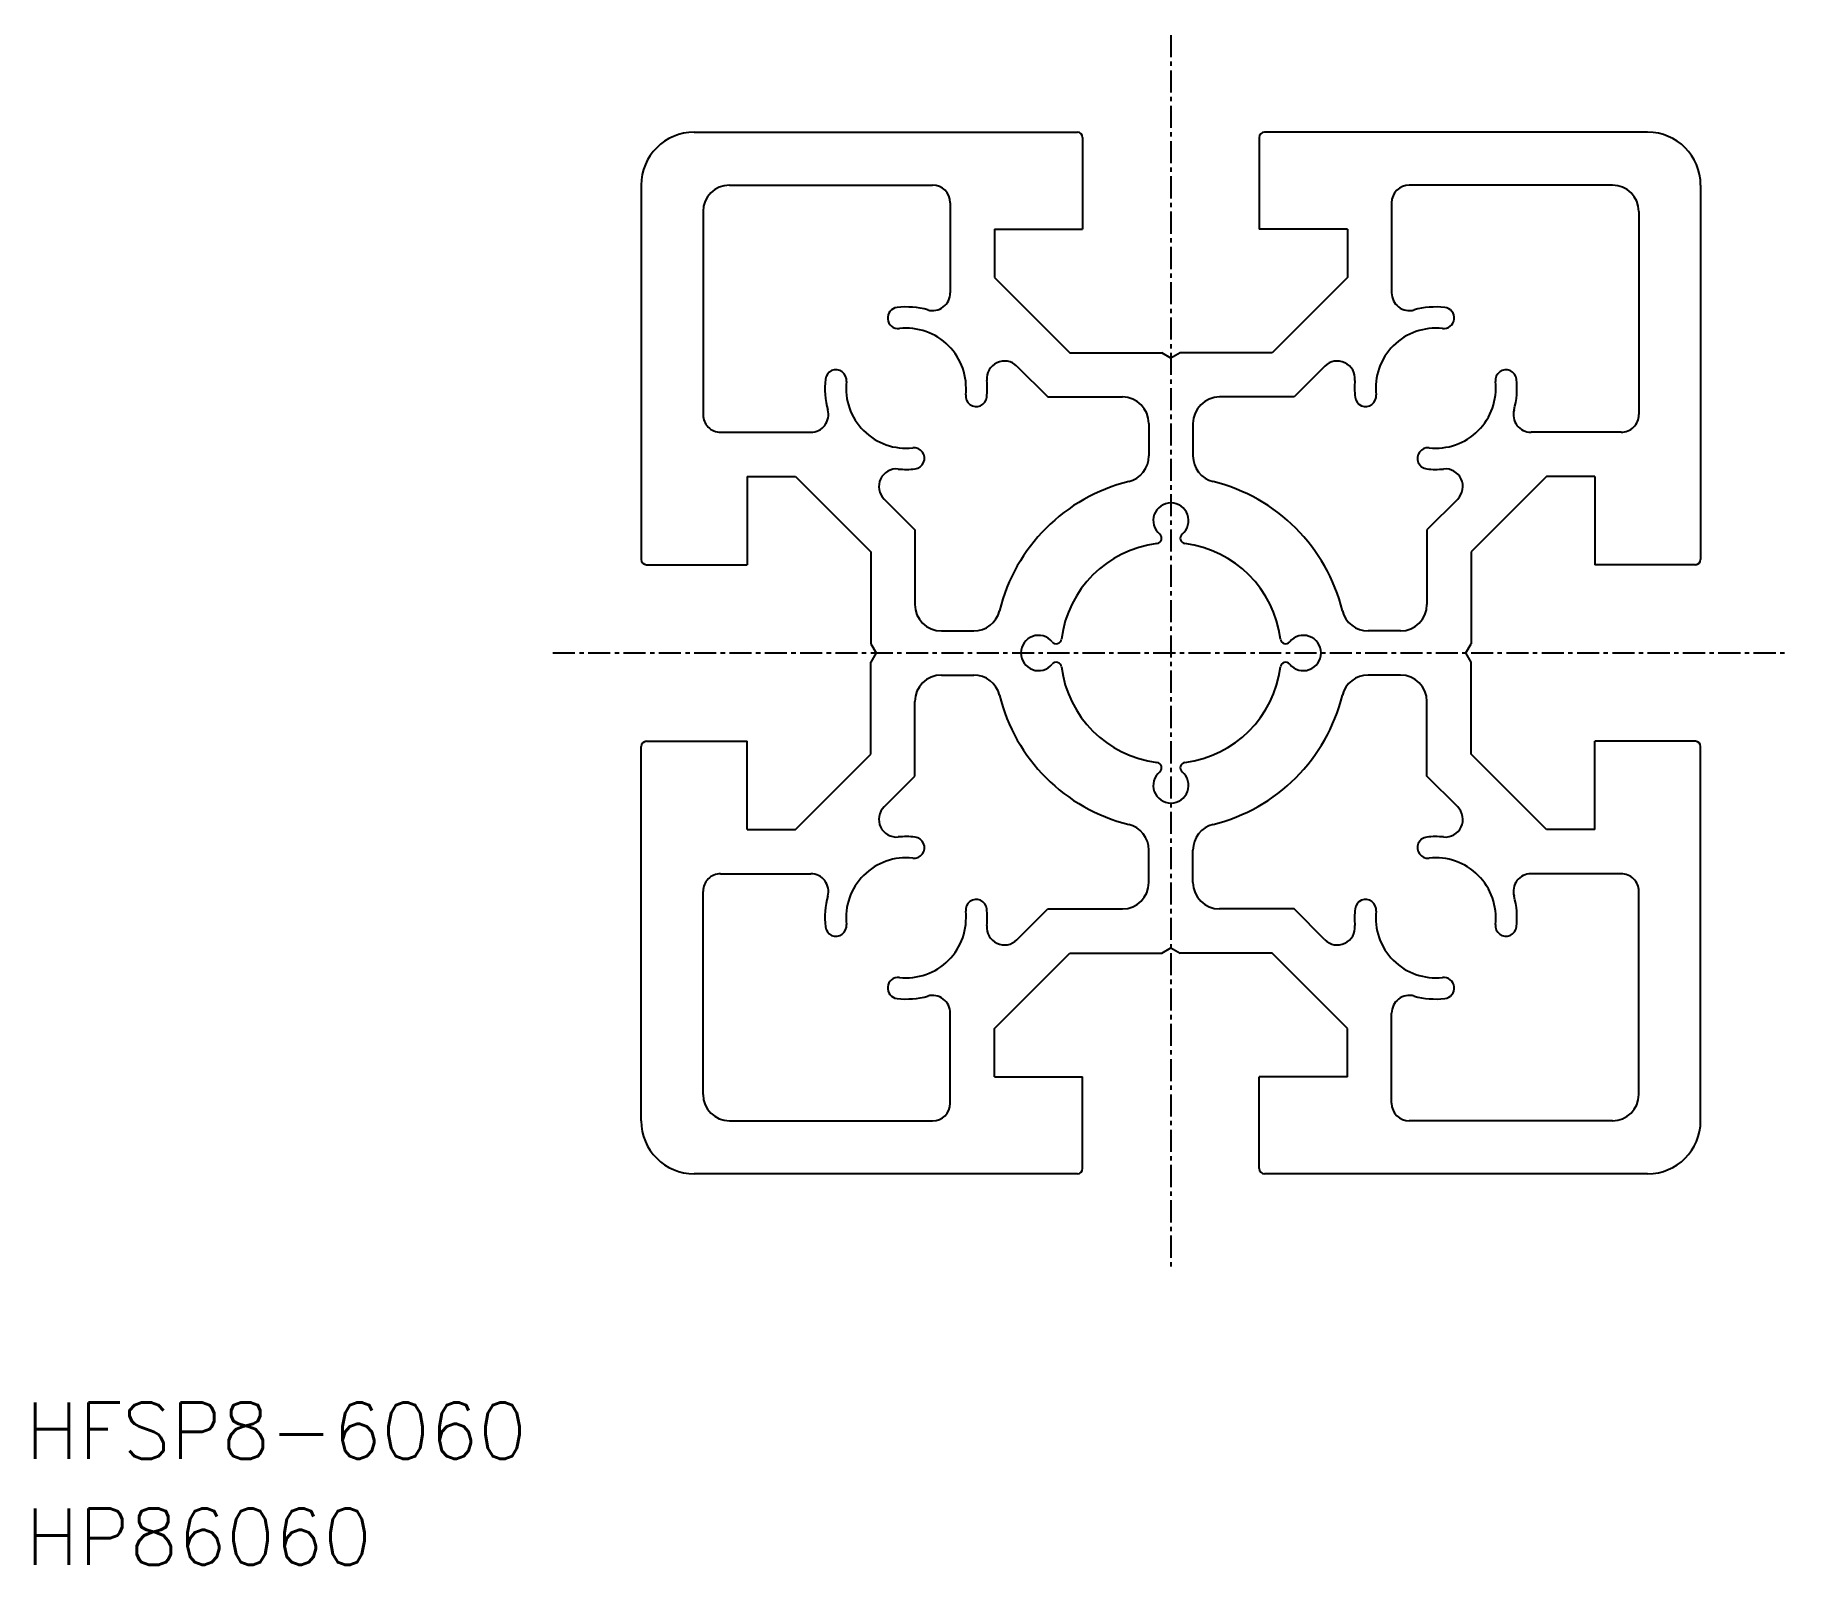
# Model space of a CAD drawing. Extents: x -64.3 to 35, y -51.7 to 35.
import ezdxf

# ---------------------------------------------------------------- set-up
doc = ezdxf.new("R2010")
doc.units = 0
doc.linetypes.add('CENTER', pattern=[2, 1.25, -0.25, 0.25, -0.25])
doc.layers.get('0').update_dxf_attribs({"linetype": 'CONTINUOUS'})
doc.layers.add('CENTER', color=1, linetype='CENTER')
doc.styles.get("Standard").update_dxf_attribs({"font": 'txt.shx', "bigfont": 'bigfont.shx'})

msp = doc.modelspace()

# ---------------------------------------------------------------- linework, layer by layer
at = {"color": 7, "linetype": 'CONTINUOUS'}
for p, q in [((-26.999998, 29.5), (-5.299998, 29.5)), ((-4.999998, 29.2), (-4.999998, 24)), ((4.999992, 29.2), (4.999992, 24)), ((26.999992, 29.5), (5.299992, 29.5)), ((-29.999998, 26.5), (-29.999998, 5.3)), ((-24.999998, 26.5), (-13.499998, 26.5)), ((24.999983, 26.5), (13.499983, 26.5)), ((29.999992, 26.5), (29.999992, 5.29999)), ((-26.499998, 25), (-26.499998, 13.499999)), ((-12.499998, 25.5), (-12.499998, 20.39537)), ((12.499983, 25.5), (12.499983, 20.39537)), ((26.499983, 25), (26.499983, 13.499999)), ((-9.999998, 24), (-9.999998, 21.267786)), ((-9.999998, 24), (-4.999998, 24)), ((9.999992, 24), (4.999992, 24)), ((9.999992, 24), (9.999992, 21.267786)), ((-9.999998, 21.267786), (-5.732227, 17)), ((9.999992, 21.267786), (5.732221, 17)), ((-5.732227, 17), (-0.519612, 17)), ((0, 16.700002), (-0.519612, 17)), ((0.519612, 17), (0, 16.700002)), ((5.732221, 17), (0.519612, 17)), ((-8.718662, 16.243797), (-6.974871, 14.5)), ((8.718646, 16.243797), (6.974856, 14.5)), ((-6.974871, 14.5), (-2.750008, 14.5)), ((6.974856, 14.5), (2.749992, 14.5)), ((-1.250008, 13), (-1.250008, 11.166354)), ((1.249992, 13), (1.249992, 11.166354)), ((-25.499998, 12.499999), (-20.395361, 12.500001)), ((25.499982, 12.499999), (20.395346, 12.500001)), ((-24.000008, 10), (-21.267794, 10)), ((-24.000008, 10), (-24.000008, 5)), ((-21.267794, 10), (-17.000008, 5.732229)), ((21.267778, 9.99999), (16.999992, 5.732219)), ((23.999992, 9.99999), (21.267778, 9.99999)), ((23.999992, 9.99999), (23.999992, 4.99999)), ((-16.243779, 8.718669), (-14.500008, 6.974899)), ((16.243764, 8.718669), (14.499992, 6.974899)), ((-14.500008, 6.974899), (-14.500008, 2.75)), ((14.499992, 6.974899), (14.499992, 2.75)), ((-29.699998, 5), (-24.000008, 5)), ((-17.000008, 5.732229), (-17.000008, 0.519619)), ((16.999992, 5.732219), (16.999992, 0.519604)), ((29.699992, 4.99999), (23.999992, 4.99999)), ((-13.000008, 1.25), (-11.166356, 1.25)), ((12.999992, 1.25), (11.16634, 1.25)), ((-17.000008, 0.519619), (-16.700009, 0.000007)), ((-16.700009, 0.000007), (-17.000008, -0.519605)), ((16.699994, -0.000008), (16.999992, 0.519604)), ((-17.000008, -5.73222), (-17.000008, -0.519605)), ((16.999992, -0.51962), (16.699994, -0.000008)), ((16.999992, -5.732229), (16.999992, -0.51962)), ((-13.000008, -1.25), (-11.166356, -1.25)), ((12.999992, -1.25), (11.16634, -1.25)), ((-14.500008, -6.974899), (-14.500008, -2.75)), ((14.499992, -6.974899), (14.499992, -2.75)), ((-29.999998, -26.499995), (-29.999998, -5.299991)), ((-29.699998, -4.999991), (-24.000008, -4.999991)), ((-24.000008, -9.999991), (-24.000008, -4.999991)), ((-21.267794, -9.999991), (-17.000008, -5.73222)), ((21.267778, -10), (16.999992, -5.732229)), ((23.999992, -10), (23.999992, -5)), ((29.699992, -5), (23.999992, -5)), ((29.999992, -26.499995), (29.999992, -5.3)), ((-16.243779, -8.718669), (-14.500008, -6.974899)), ((16.243764, -8.718669), (14.499992, -6.974899)), ((-24.000008, -9.999991), (-21.267794, -9.999991)), ((23.999992, -10), (21.267778, -10)), ((-1.250008, -13), (-1.250008, -11.166354)), ((1.249992, -13), (1.249992, -11.166354)), ((-25.499998, -12.5), (-20.395361, -12.500001)), ((25.499982, -12.5), (20.395346, -12.500001)), ((-26.499998, -25), (-26.499998, -13.5)), ((26.499983, -25), (26.499983, -13.5)), ((-8.718662, -16.243798), (-6.974871, -14.5)), ((-6.974871, -14.5), (-2.750008, -14.5)), ((6.974856, -14.5), (2.749992, -14.5)), ((8.718646, -16.243798), (6.974856, -14.5)), ((-0.519627, -17), (-0.000015, -16.700002)), ((-0.000015, -16.700002), (0.519597, -17)), ((-10.000008, -21.267786), (-5.732237, -17)), ((-5.732237, -17), (-0.519627, -17)), ((5.732212, -17), (0.519597, -17)), ((9.999983, -21.267786), (5.732212, -17)), ((-12.499998, -25.5), (-12.499998, -20.39537)), ((12.499983, -25.5), (12.499983, -20.39537)), ((-10.000008, -24), (-10.000008, -21.267786)), ((9.999983, -24), (9.999983, -21.267786)), ((-10.000008, -24), (-5.000008, -24)), ((-5.000008, -29.199995), (-5.000008, -24)), ((9.999983, -24), (4.999983, -24)), ((4.999983, -29.199995), (4.999983, -24)), ((-24.999998, -26.5), (-13.499998, -26.5)), ((24.999983, -26.5), (13.499983, -26.5)), ((-5.300008, -29.499995), (-26.999998, -29.499995)), ((26.999992, -29.499995), (5.299983, -29.499995))]:
    msp.add_line(p, q, dxfattribs=at)
for centre, radius, start, end in [((-26.999998, 26.5), 3, 90, 180), ((-5.299998, 29.2), 0.3, 0, 90), ((5.299992, 29.2), 0.3, 90, 180), ((26.999992, 26.5), 3, 0, 90), ((-24.999998, 25), 1.5, 90, 180), ((-13.499998, 25.5), 1, 0, 90), ((13.499983, 25.5), 1, 90, 180), ((24.999983, 25), 1.5, 0, 90), ((-13.499998, 20.39537), 1, 254.463262, 0), ((13.499983, 20.39537), 1, 180, 285.536738), ((-15.444017, 18.975281), 0.599998, 96.373315, 276.373176), ((-14.999993, 15), 4.6, 74.463262, 96.373315), ((14.999977, 15), 4.6, 83.626685, 105.536738), ((15.444002, 18.975281), 0.599998, 263.626824, 83.626685), ((-15.000003, 15.000003), 3.4, 353.626933, 96.373176), ((14.999988, 15.000003), 3.4, 83.626824, 186.373067), ((-18.975283, 15.444016), 0.59999, 353.626658, 173.626813), ((-9.42577, 15.536692), 1, 44.99989, 185.499546), ((9.425755, 15.536692), 1, 354.500454, 135.00011), ((18.975267, 15.444016), 0.59999, 6.373187, 186.373342), ((-14.999993, 15), 4.6, 173.626813, 195.53678), ((-15.000014, 14.999991), 3.4, 173.626658, 276.373233), ((-14.999993, 15), 4.6, 353.626957, 5.499546), ((14.999977, 15), 4.6, 174.500454, 186.373043), ((14.999999, 14.999991), 3.4, 263.626767, 6.373342), ((14.999977, 15), 4.6, 344.46322, 6.373187), ((-11.024717, 14.555995), 0.600005, 173.626933, 353.626957), ((-2.750008, 13), 1.5, 0, 90), ((2.749992, 13), 1.5, 90, 180), ((11.024702, 14.555995), 0.600005, 186.373043, 6.373067), ((-25.499998, 13.499999), 1, 180, 270.000021), ((-20.395361, 13.500001), 1, 270.000021, 15.53678), ((20.395346, 13.500001), 1, 164.46322, 269.999979), ((25.499983, 13.499999), 1, 269.999979, 0), ((-14.555996, 11.024715), 0.599997, 276.372915, 96.373233), ((-2.750008, 11.166354), 1.5, 283.835263, 0), ((2.749992, 11.166354), 1.5, 180, 256.164737), ((14.555981, 11.024715), 0.599997, 83.626767, 263.627085), ((-15.536672, 9.425776), 1, 84.500579, 225.000029), ((-14.999993, 15), 4.6, 264.500579, 276.372915), ((14.999977, 15), 4.6, 263.627085, 275.499421), ((15.536657, 9.425776), 1, 314.999971, 95.499421), ((0, 0), 10, 103.835263, 166.164776), ((-0.000015, 0), 10, 13.835224, 76.164737), ((-0.000016, 7.500002), 1, 309.542285, 230.457801), ((-0.000008, 0), 6.25, 97.259219, 172.740916), ((-0.827656, 6.497499), 0.3, 277.259219, 50.457801), ((0.827626, 6.4975), 0.3, 129.542285, 262.740916), ((-0.000008, 0), 6.25, 7.259219, 82.740916), ((-29.699998, 5.3), 0.3, 180, 270), ((29.699992, 5.29999), 0.3, 270, 0), ((-13.000008, 2.75), 1.5, 180, 270), ((-11.166356, 2.75), 1.5, 270, 346.164776), ((11.16634, 2.75), 1.5, 193.835224, 270), ((12.999992, 2.75), 1.5, 270, 0), ((-7.50001, -0.000009), 1, 39.542285, 320.457801), ((7.499994, 0.000008), 1, 219.542285, 140.457801), ((-6.497508, 0.827633), 0.3, 219.542285, 352.740916), ((6.497492, 0.827649), 0.3, 187.259219, 320.457801), ((-6.497507, -0.827649), 0.3, 7.259219, 140.457801), ((-0.000008, 0), 6.25, 187.259219, 262.740916), ((-0.000008, 0), 6.25, 277.259219, 352.740916), ((6.497493, -0.827633), 0.3, 39.542285, 172.740916), ((-13.000008, -2.75), 1.5, 90, 180), ((-11.166356, -2.75), 1.5, 13.835224, 90), ((11.16634, -2.75), 1.5, 90, 166.164776), ((12.999992, -2.75), 1.5, 0, 90), ((0, 0), 10, 193.835224, 256.164737), ((-0.000015, 0), 10, 283.835263, 346.164776), ((-29.699998, -5.299991), 0.3, 90, 180), ((29.699992, -5.3), 0.3, 0, 90), ((0.000001, -7.500002), 1, 129.542285, 50.457801), ((-0.827641, -6.497501), 0.3, 309.542285, 82.740916), ((0.827641, -6.497499), 0.3, 97.259219, 230.457801), ((-15.536672, -9.425776), 1, 134.999971, 275.499421), ((15.536657, -9.425776), 1, 264.500579, 45.000029), ((-2.750008, -11.166354), 1.5, 0, 76.164737), ((2.749992, -11.166354), 1.5, 103.835263, 180), ((-14.999993, -15), 4.6, 83.627085, 95.499421), ((-14.555996, -11.024715), 0.599997, 263.626767, 83.627085), ((14.555981, -11.024715), 0.599997, 96.372915, 276.373233), ((14.999977, -15), 4.6, 84.500579, 96.372915), ((-15.000014, -14.999992), 3.4, 83.626767, 186.373342), ((14.999999, -14.999992), 3.4, 353.626658, 96.373233), ((-25.499998, -13.5), 1, 89.999979, 180), ((-20.395361, -13.500001), 1, 344.46322, 89.999979), ((20.395346, -13.500001), 1, 90.000021, 195.53678), ((25.499983, -13.5), 1, 0, 90.000021), ((-14.999993, -15), 4.6, 164.46322, 186.373187), ((-2.750008, -13), 1.5, 270, 0), ((2.749992, -13), 1.5, 180, 270), ((14.999977, -15), 4.6, 353.626813, 15.53678), ((-15.000003, -15.000003), 3.4, 263.626824, 6.373067), ((-11.024717, -14.555995), 0.600005, 6.373043, 186.373067), ((-14.999993, -15), 4.6, 354.500454, 6.373043), ((14.999977, -15), 4.6, 173.626957, 185.499546), ((11.024702, -14.555995), 0.600005, 353.626933, 173.626957), ((14.999988, -15.000003), 3.4, 173.626933, 276.373176), ((-18.975283, -15.444017), 0.59999, 186.373187, 6.373342), ((-9.42577, -15.536692), 1, 174.500454, 315.00011), ((9.425755, -15.536692), 1, 224.99989, 5.499546), ((18.975267, -15.444017), 0.59999, 173.626658, 353.626813), ((-15.444017, -18.975281), 0.599998, 83.626824, 263.626685), ((15.444002, -18.975281), 0.599998, 276.373315, 96.373176), ((-14.999993, -15), 4.6, 263.626685, 285.536738), ((-13.499998, -20.39537), 1, 0, 105.536738), ((13.499983, -20.39537), 1, 74.463262, 180), ((14.999977, -15), 4.6, 254.463262, 276.373315), ((-24.999998, -25), 1.5, 180, 270), ((-13.499998, -25.5), 1, 270, 0), ((13.499983, -25.5), 1, 180, 270), ((24.999983, -25), 1.5, 270, 0), ((-26.999998, -26.499995), 3, 180, 270), ((26.999992, -26.499995), 3, 270, 0), ((-5.300008, -29.199995), 0.3, 270, 0), ((5.299983, -29.199995), 0.3, 180, 270)]:
    msp.add_arc(centre, radius, start, end, dxfattribs=at)
at = {"layer": 'CENTER', "color": 1, "linetype": 'CENTER'}
for p, q in [((0, 35), (0, -34.999995)), ((-34.999998, 0), (34.999992, 0))]:
    msp.add_line(p, q, dxfattribs=at)

# ---------------------------------------------------------------- texts
at = {"color": 7, "linetype": 'CONTINUOUS'}
for s, p in [('HFSP8-6060', (-64.875913, -45.645759)), ('HP86060', (-64.875913, -51.653015))]:
    msp.add_text(s, height=3.2, dxfattribs=at).set_placement(p)

doc.saveas('drawing.dxf')
